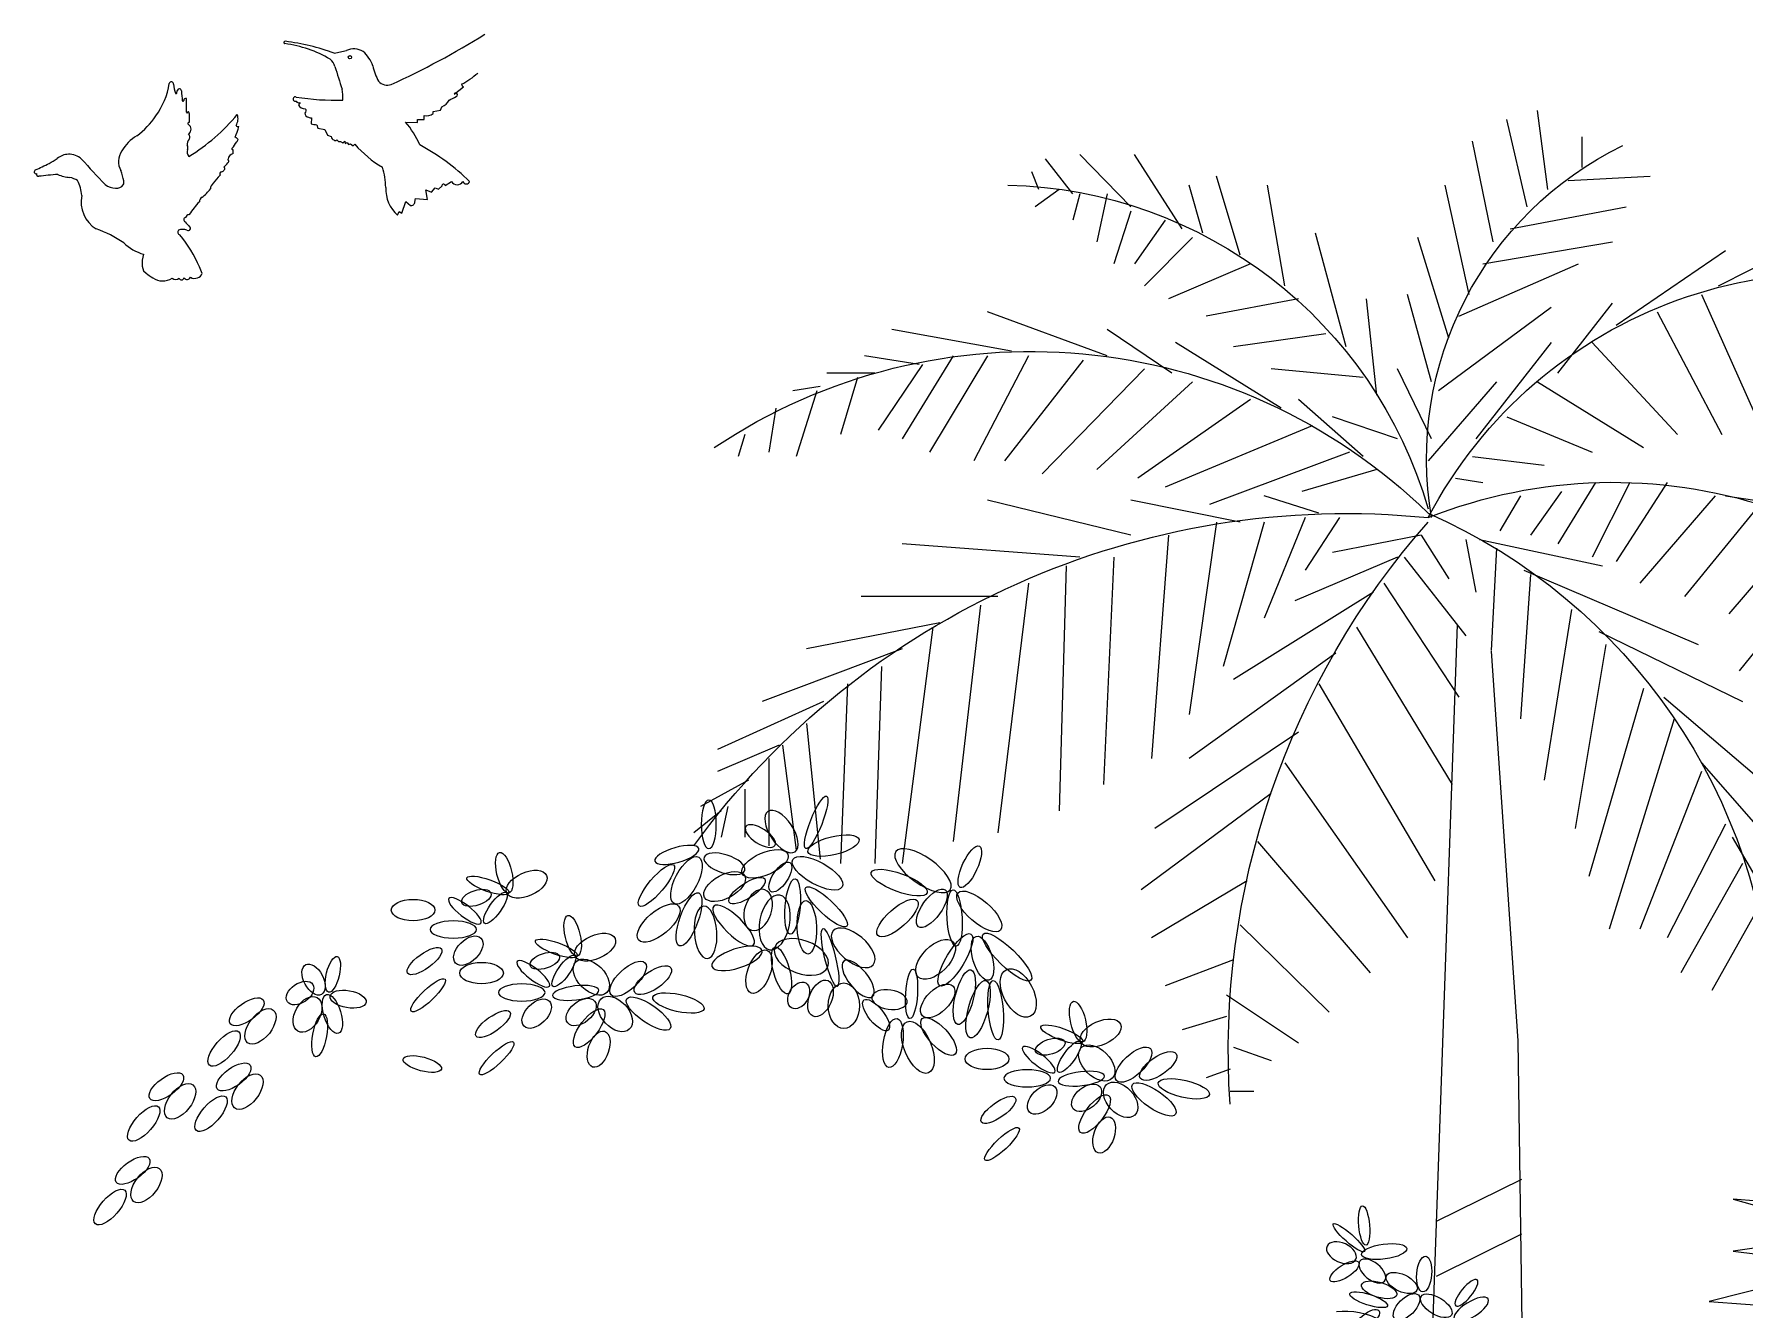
# Model space of a CAD drawing. Header units: millimetres. Extents: x 485872 to 486142, y -52344 to -52207.
# Drawn here: x 485996.364 to 485999.978, y -52334.337 to -52331.64 of the extents above; entities that cross this region are included whole.
import ezdxf

# ---------------------------------------------------------------- set-up
doc = ezdxf.new("R2010")
doc.units = ezdxf.units.MM
doc.header["$LTSCALE"] = 15

# ---------------------------------------------------------------- blocks, each defined once
blk = doc.blocks.new('E39')
at = {"color": 97}
for p, q in [((36.6263705939181, 15.51747333276842), (36.63797059391811, 15.60667333276843)), ((36.6495705939181, 15.49765333276843), (36.67277059391807, 15.59677333276843)), ((36.58771059391808, 15.57693333276842), (36.58771059391808, 15.54225333276843)), ((36.68823059391812, 15.45799333276842), (36.71141059391812, 15.57199333276843)), ((36.6031705939181, 15.52737333276842), (36.5103905939181, 15.53233333276843)), ((36.97429059391811, 15.44313333276843), (37.00135059391812, 15.53233333276843)), ((37.2023905939181, 15.51747333276842), (37.2101105939181, 15.53729333276843)), ((36.7152905939181, 15.39851333276843), (36.7423505939181, 15.52243333276843)), ((36.92405059391811, 15.40843333276843), (36.94337059391811, 15.52243333276843)), ((37.01683059391809, 15.46791333276842), (37.03229059391811, 15.52243333276843)), ((37.12507059391808, 15.51251333276842), (37.1366705939181, 15.45799333276842)), ((36.66889059391809, 15.47287333276842), (36.53745059391809, 15.49765333276843)), ((37.09801059391811, 15.49269333276843), (37.1173305939181, 15.43321333276843)), ((36.8544505939181, 15.33905333276843), (36.88925059391809, 15.46791333276842)), ((37.05935059391811, 15.48277333276842), (37.09415059391813, 15.43321333276843)), ((36.43307059391807, 15.40843333276843), (36.32483059391808, 15.46295333276843)), ((36.54905059391811, 15.36383333276843), (36.4253505939181, 15.44809333276843)), ((36.69983059391808, 15.43321333276843), (36.55291059391811, 15.45799333276842)), ((36.73847059391813, 15.34895333276843), (36.77327059391809, 15.46295333276843)), ((37.0284305939181, 15.46295333276843), (37.08255059391812, 15.40843333276843)), ((36.72689059391809, 15.37373333276843), (36.59157059391808, 15.43321333276843)), ((36.96271059391808, 15.43321333276843), (37.05549059391811, 15.39357333276843)), ((36.4524105939181, 15.39851333276843), (36.37509059391812, 15.22505333276843)), ((36.75781059391809, 15.29939333276842), (36.7848705939181, 15.39851333276843)), ((36.8196705939181, 15.28453333276843), (36.83127059391808, 15.39357333276843)), ((36.90859059391812, 15.39357333276843), (37.01297059391811, 15.37373333276843)), ((36.50265059391808, 15.37869333276842), (36.42921059391807, 15.23993333276843)), ((36.61477059391808, 15.30931333276843), (36.55291059391811, 15.38861333276843)), ((36.6225105939181, 15.38365333276843), (36.75007059391808, 15.28949333276843)), ((37.12507059391808, 15.32913333276843), (37.26037059391811, 15.37869333276842)), ((36.87765059391808, 15.35391333276843), (36.98203059391813, 15.33905333276843)), ((37.0516105939181, 15.30931333276843), (37.12507059391808, 15.35887333276842)), ((36.57611059391812, 15.34401333276843), (36.47947059391811, 15.23993333276843)), ((36.92791059391812, 15.26967333276842), (37.0477505939181, 15.34401333276843)), ((36.83513059391811, 15.30435333276843), (36.9395105939181, 15.31427333276843)), ((37.08255059391812, 15.31427333276843), (37.19853059391812, 15.19531333276842)), ((37.15213059391812, 15.32417333276842), (37.2410505939181, 15.21019333276843)), ((37.21399059391811, 15.32913333276843), (37.27585059391811, 15.21019333276843)), ((37.26037059391811, 15.32913333276843), (37.32609059391808, 15.22009333276843)), ((37.29903059391813, 15.32913333276843), (37.35703059391813, 15.23497333276842)), ((37.3338305939181, 15.31923333276842), (37.38409059391808, 15.24489333276842)), ((37.3376905939181, 15.31923333276842), (37.39955059391809, 15.32913333276843)), ((36.63797059391811, 15.29939333276842), (36.5181305939181, 15.22505333276843)), ((37.0284305939181, 15.29939333276842), (37.1366705939181, 15.20027333276842)), ((37.38795059391811, 15.30931333276843), (37.4420705939181, 15.30931333276843)), ((37.4498105939181, 15.29445333276843), (37.48073059391811, 15.28949333276843)), ((36.96271059391808, 15.27957333276842), (37.09027059391809, 15.19037333276842)), ((37.53485059391812, 15.23993333276843), (37.54259059391808, 15.21515333276843)), ((36.4910705939181, 15.18541333276842), (36.54905059391811, 15.09619333276843)), ((36.53359059391812, 15.18541333276842), (36.57611059391812, 15.10115333276842)), ((36.4253505939181, 15.17053333276843), (36.32483059391808, 15.15567333276843)), ((36.43695059391808, 15.17053333276843), (36.5219905939181, 15.07141333276843)), ((36.97429059391811, 15.14081333276843), (37.09801059391811, 15.16559333276842)), ((37.09801059391811, 15.12593333276843), (37.26037059391811, 15.16559333276842)), ((36.39055059391811, 15.15567333276843), (36.47173059391813, 15.05655333276843)), ((37.00135059391812, 15.14081333276843), (37.03229059391811, 14.92273333276843)), ((36.3364305939181, 15.13585333276843), (36.42147059391812, 15.03673333276842)), ((37.05549059391811, 15.12593333276843), (37.0748105939181, 14.87317333276842)), ((36.29389059391809, 15.11603333276842), (36.40989059391808, 14.97229333276843)), ((37.1173305939181, 15.10115333276842), (37.12893059391812, 14.84343333276843)), ((37.15599059391812, 15.10115333276842), (37.35703059391813, 15.11603333276842)), ((37.17147059391812, 15.09125333276843), (37.17919059391809, 14.81369333276842)), ((37.21399059391811, 15.07141333276843), (37.2487905939181, 14.78891333276843)), ((36.5993105939181, 15.04167333276843), (36.6302305939181, 14.84839333276842)), ((37.2487905939181, 15.05655333276843), (37.40341059391813, 15.05655333276843)), ((37.2681105939181, 15.04663333276843), (37.29903059391813, 14.77901333276843)), ((36.84285059391811, 15.02185333276843), (36.73461059391809, 14.84343333276843)), ((37.3144905939181, 15.02681333276843), (37.46527059391809, 14.99707333276842)), ((37.32223059391811, 15.02185333276843), (37.35703059391813, 14.75423333276842)), ((36.56839059391808, 15.01689333276842), (36.4060105939181, 14.93759333276843)), ((36.56065059391813, 15.00203333276843), (36.59545059391809, 14.79387333276842)), ((36.8660505939181, 14.99211333276843), (37.03229059391811, 14.87317333276842)), ((37.35703059391813, 14.99707333276842), (37.51553059391814, 14.93759333276843)), ((37.3802305939181, 14.97725333276843), (37.38795059391811, 14.75423333276842)), ((36.5181305939181, 14.95247333276842), (36.57997059391812, 14.73935333276843)), ((36.8853905939181, 14.95743333276843), (36.75395059391809, 14.73439333276842)), ((37.41887059391812, 14.95743333276843), (37.4266105939181, 14.75423333276842)), ((37.4459505939181, 14.93759333276843), (37.56579059391811, 14.88309333276842)), ((36.48333059391808, 14.91777333276842), (36.5567905939181, 14.67989333276842)), ((37.46527059391809, 14.91281333276842), (37.4498105939181, 14.75917333276842)), ((36.90859059391812, 14.90291333276842), (37.0709505939181, 14.79387333276842)), ((37.4923305939181, 14.88803333276843), (37.47687059391811, 14.76909333276842)), ((37.4961905939181, 14.88803333276843), (37.56579059391811, 14.85831333276842)), ((36.92405059391811, 14.86821333276843), (36.7848705939181, 14.66997333276842)), ((37.50779059391812, 14.87317333276842), (37.50779059391812, 14.77405333276843)), ((36.4524105939181, 14.85831333276842), (36.5219905939181, 14.67989333276842)), ((37.53099059391812, 14.84839333276842), (37.5851105939181, 14.81865333276842)), ((36.9395105939181, 14.83353333276842), (37.08641059391812, 14.72449333276842)), ((37.53485059391812, 14.83847333276842), (37.53485059391812, 14.78395333276843)), ((37.55419059391809, 14.81865333276842), (37.56191059391814, 14.78395333276843)), ((37.56191059391814, 14.81369333276842), (37.59285059391812, 14.78891333276843)), ((36.95497059391812, 14.77901333276843), (36.8273905939181, 14.63033333276842)), ((36.96657059391808, 14.73439333276842), (37.0748105939181, 14.66997333276842)), ((36.97429059391811, 14.68483333276842), (36.8737905939181, 14.58571333276842)), ((36.9858905939181, 14.52129333276842), (37.01297059391811, 14.51137333276842))]:
    blk.add_line(p, q, dxfattribs=at)
at = {"color": 84}
for p, q in [((37.04003059391812, 15.47287333276842), (37.09415059391813, 15.55711333276843)), ((37.09801059391811, 15.49765333276843), (37.15599059391812, 15.55711333276843)), ((37.1637305939181, 15.51251333276842), (37.19465059391808, 15.55215333276843)), ((37.15599059391812, 15.51251333276842), (37.1637305939181, 15.48277333276842)), ((37.17919059391809, 15.51747333276842), (37.2062505939181, 15.49765333276843)), ((37.2333105939181, 15.33409333276842), (37.36863059391811, 15.35887333276842)), ((37.4072905939181, 15.30435333276843), (37.4266105939181, 15.23993333276843)), ((37.4536705939181, 15.28949333276843), (37.47687059391811, 15.21515333276843)), ((37.50007059391808, 15.26967333276842), (37.50779059391812, 15.22009333276843)), ((36.4949305939181, 14.94255333276843), (36.3557505939181, 14.82361333276843)), ((36.4524105939181, 14.86821333276843), (36.34415059391813, 14.74431333276842)), ((36.4253505939181, 14.79883333276842), (36.4910705939181, 14.66997333276842)), ((36.41761059391811, 14.78395333276843), (36.34803059391811, 14.66501333276842)), ((36.4060105939181, 14.75423333276842), (36.47559059391813, 14.63033333276842)), ((36.39055059391811, 14.69971333276842), (36.44081059391809, 14.61049333276842)), ((36.98203059391813, 14.64519333276842), (37.05935059391811, 14.61545333276843)), ((36.98977059391808, 14.60555333276843), (36.90859059391812, 14.55103333276842)), ((36.98977059391808, 14.58077333276842), (37.04003059391812, 14.56589333276842)), ((36.98203059391813, 14.54607333276842), (36.9395105939181, 14.53119333276842)), ((36.9858905939181, 14.49651333276842), (36.95883059391809, 14.49651333276842))]:
    blk.add_line(p, q, dxfattribs=at)
at = {"color": 99}
for p, q in [((36.6225105939181, 15.34401333276843), (36.70755059391812, 15.23497333276842)), ((36.75781059391809, 15.23497333276842), (36.79647059391812, 15.31427333276843)), ((36.68435059391811, 15.29939333276842), (36.7616705939181, 15.21019333276843)), ((36.83513059391811, 15.21515333276843), (36.90859059391812, 15.27957333276842)), ((36.67277059391807, 15.25975333276843), (36.57611059391812, 15.22009333276843)), ((36.79647059391812, 15.23497333276842), (36.86991059391812, 15.25975333276843)), ((36.8931105939181, 15.24983333276843), (37.05935059391811, 15.18045333276843)), ((36.85059059391813, 15.22009333276843), (37.00909059391808, 15.16063333276843)), ((36.71141059391812, 15.21515333276843), (36.6302305939181, 15.20523333276843)), ((36.8196705939181, 15.20027333276842), (36.90471059391808, 15.17549333276843)), ((36.57225059391809, 15.18541333276842), (36.61477059391808, 15.11603333276842)), ((36.7307505939181, 15.19037333276842), (36.69983059391808, 15.18541333276842)), ((36.61091059391811, 15.17549333276843), (36.64571059391813, 15.12593333276843)), ((36.65729059391811, 15.17053333276843), (36.68049059391811, 15.13089333276842)), ((36.8853905939181, 15.15071333276843), (36.94723059391811, 15.17053333276843)), ((36.86219059391809, 15.14575333276843), (36.90085059391811, 15.08629333276842)), ((36.90085059391811, 15.14575333276843), (36.94723059391811, 15.03177333276842)), ((36.94723059391811, 15.14081333276843), (36.99363059391811, 14.97725333276843)), ((36.70369059391808, 15.12097333276842), (36.5645105939181, 15.09125333276843)), ((36.71915059391813, 15.12097333276842), (36.70755059391812, 15.06151333276843)), ((36.76941059391811, 15.12593333276843), (36.73847059391813, 15.07637333276842)), ((36.76941059391811, 15.12593333276843), (36.86991059391812, 15.10611333276843)), ((36.68435059391811, 15.11107333276842), (36.6901905939181, 14.99521333276843)), ((36.7887305939181, 15.10115333276842), (36.71915059391813, 15.01195333276843)), ((36.79647059391812, 15.10115333276842), (36.9124505939181, 15.05159333276842)), ((36.65343059391811, 15.08629333276842), (36.45627059391808, 15.00203333276843)), ((36.64571059391813, 15.08133333276843), (36.65729059391811, 14.91777333276842)), ((36.81193059391811, 15.07141333276843), (36.72689059391809, 14.94255333276843)), ((36.82353059391812, 15.06151333276843), (36.98203059391813, 14.96239333276842))]:
    blk.add_line(p, q, dxfattribs=at)
at = {"color": 47}
for p, q in [((36.72899844416843, 15.0245780559982), (36.7487905939181, 14.45397333276842)), ((36.69045059391809, 14.99439333276842), (36.66011059391809, 14.55343333276842)), ((36.66011059391809, 14.55343333276842), (36.63795059391811, 12.97601333276842))]:
    blk.add_line(p, q, dxfattribs=at)
at = {"color": 45}
for p, q in [((36.7487905939181, 14.45397333276842), (36.78205059391809, 13.51603333276843)), ((36.6560905939181, 14.39623333276843), (36.75277059391809, 14.34855333276843))]:
    blk.add_line(p, q, dxfattribs=at)
at = {"color": 49}
blk.add_line((36.6560905939181, 14.33427333276842), (36.75277059391809, 14.28659333276842), dxfattribs=at)
at = {"color": 97}
for centre, radius, start, end in [((36.36917059391809, 15.21229333276842), 0.3943004000000001, 350.2849999999996, 64.11228999999807), ((37.24961059391811, 15.01467333276842), 0.5079084000000001, 91.40319000000014, 163.8820000000003), ((36.30295059391813, 14.90521333276842), 0.5179712000000002, 27.6711500000006, 112.5304999999995), ((37.21145059391807, 14.69015333276843), 0.6437612000000003, 56.19271999999818, 134.3212999999985), ((36.55253059391811, 14.61797333276843), 0.5677216000000002, 68.38310999999959, 147.5322000000012), ((37.02559059391811, 14.55119333276842), 0.6550316000000002, 113.7592000000021, 177.4132999999999), ((36.8542705939181, 14.23769333276843), 0.9127774000000004, 35.98776999999902, 95.82272999999924), ((36.08171059391811, 14.54179333276842), 0.9061860000000002, 356.1942999999998, 41.3784800000001)]:
    blk.add_arc(centre, radius, start, end, dxfattribs=at)
blk = doc.blocks.new('e48')
at = {"color": 100}
for p, q in [((26.61563483316081, 10.47490269860697), (26.43069709172468, 10.42339495560935)), ((26.43357190437013, 10.45933011367726), (26.61563483316081, 10.47490269860697)), ((26.43069709172468, 10.42339495560935), (26.61539498081524, 10.39656407678893)), ((26.61539498081524, 10.39656407678893), (26.37187338654576, 10.3661628483587)), ((26.43884182496984, 10.37452318617701), (26.65156771422781, 10.32133997195682))]:
    blk.add_line(p, q, dxfattribs=at)
at = {"color": 97}
blk.add_line((26.65156771422781, 10.32133997195682), (26.36653333075157, 10.29941215093128), dxfattribs=at)
at = {"color": 100}
blk.add_arc((27.19937194112134, 10.19381362401968), 0.1130167224080268, 83.87784750015719, 119.1174030184904, dxfattribs=at)
blk = doc.blocks.new('m4')
at = {"color": 60, "extrusion": (0, 0, -1)}
for centre, major_axis, ratio in [((1153027.698399512, 194071.5392358286), (-1.833261797981587, 4.625754224863244), 0.2086887620753954), ((1153024.653675556, 194067.4474157553), (-4.498540753396348, 1.081036651755735), 0.3468599752730703), ((1153000.652853337, 194063.719497373), (-1.685242972555002, 3.644800769403579), 0.3291179381132392), ((1153082.626627798, 194062.661019213), (0.8258263772220409, 3.572152562126898), 0.3604624704581727), ((1153013.072830003, 194060.9229457067), (4.916574942981311, 1.805679103068358), 0.3063930038662146), ((1153078.669294709, 194060.6464866174), (-3.510951712123262, 1.55761996651649), 0.5406935426289047), ((1153085.496299947, 194060.4209550765), (3.695498525944353, 1.332088425575003), 0.2643390864023805), ((1153084.182645597, 194056.4607166485), (-1.918533323949386, 2.706101247760842), 0.3130331702500129), ((1153070.579885324, 194051.5628627507), (0.8258263772220409, 3.572152562126898), 0.3604624704581727), ((1153066.622552234, 194049.5483301551), (-3.510951712123262, 1.55761996651649), 0.5406935426289047), ((1153073.449557472, 194049.3227986142), (3.695498525944353, 1.332088425575003), 0.2643390864023805), ((1153072.135903122, 194045.3625601864), (-1.918533323949386, 2.706101247760842), 0.3130331702500129), ((1153010.904139991, 194041.3148376997), (-0.2876750690990649, 4.355234846174683), 0.2379051673174602), ((1153056.466540067, 194043.732622025), (-3.168983879425181, 2.17036933648349), 0.4178085853283161), ((1153060.829232563, 194043.9718189592), (-2.980186383043297, 2.819893770629466), 0.4371566234358319), ((1153067.296155369, 194044.2662896298), (2.727846422498707, 2.704036941274842), 0.6144245619395416), ((1153112.80011308, 194044.7630578641), (-0.7574394800615208, 3.139827510458362), 0.3507202997624623), ((1153116.202865549, 194043.8403217709), (1.38049673867522, 2.627418917192394), 0.5724991584776716), ((1152981.577600187, 194036.4417379157), (0.8258263772220409, 3.572152562126898), 0.3604624704581727), ((1152977.620268348, 194034.4272053201), (-3.510951712123262, 1.55761996651649), 0.5406935426289047), ((1152984.447272336, 194034.2016737792), (3.695498525944353, 1.332088425575003), 0.2643390864023805), ((1152983.133619236, 194030.2414353513), (-1.918533323949386, 2.706101247760842), 0.3130331702500129), ((1152967.464254931, 194028.6114971902), (-3.168983879425181, 2.17036933648349), 0.4178085853283161), ((1152971.826948677, 194028.8506941241), (-2.980186383043297, 2.819893770629466), 0.4371566234358319), ((1152978.293871482, 194029.145164795), (2.727846422498707, 2.704036941274842), 0.6144245619395416)]:
    blk.add_ellipse(centre, major_axis=major_axis, ratio=ratio, dxfattribs=at)
at = {"color": 60}
for centre, major_axis, ratio in [((1153046.60668881, 194071.1909119091), (1.3286e-12, 4.27743030541751), 0.308967862980297), ((1153033.808883671, 194069.9205347813), (2.379997360646619, 3.554155677695757), 0.4855208122788578), ((1153037.533443276, 194069.1235865782), (2.563069465833216, 1.663002474642857), 0.4325550256165393), ((1153008.89377583, 194063.0277088644), (4.78493576960547, 3.363339760966861), 0.4035027190358137), ((1153043.855063173, 194064.2359473303), (3.572458113119127, 1.152185726634994), 0.4275251265789427), ((1153089.560651543, 194055.9494930197), (2.827063872363604, 2.194877618950402), 0.2901282360395308), ((1153091.595319583, 194052.6604091509), (4.102841912001166, 1.0397e-12), 0.3681318380946906), ((1153077.513909069, 194044.8513365576), (2.827063872363604, 2.194877618950402), 0.2901282360395308), ((1153079.548577108, 194041.5622526885), (4.102841912001166, 1.0397e-12), 0.3681318380946906), ((1152988.511623932, 194029.7302117225), (2.827063872363604, 2.194877618950402), 0.2901282360395308), ((1152990.546291972, 194026.4411278537), (4.102841912001166, 1.0397e-12), 0.3681318380946906)]:
    blk.add_ellipse(centre, major_axis=major_axis, ratio=ratio, dxfattribs=at)
at = {"color": 60, "extrusion": (0, 0, -1)}
for centre, major_axis, ratio, start_param, end_param in [((1153036.705659377, 194064.2370315323), (-4.011956817456352, 1.719020071249306), 0.4541826999647192, 3.14159265359032, 9.424777960769905), ((1153027.459794517, 194062.5802174341), (4.348536793187642, 2.418404169534526), 0.3984059130764907, 3.141592653588308, 9.424777960767894), ((1153034.004184113, 194061.9061211852), (-1.689926553038478, 2.545397918392922), 0.4325550256097502, 3.141592653587498, 9.424777960767084), ((1153050.53900216, 194061.3183347221), (-2.161569599618918, 4.09061438155544), 0.4284742516376836, 3.141592653589852, 9.424777960769438), ((1153055.833517661, 194060.4294500685), (-3.029225101077829, 3.611741535065153), 0.2803597139101402, 3.141592653587998, 9.424777960767583), ((1153007.343293769, 194056.407617041), (-2.349081209352649, 3.256752062486189), 0.4231515733159076, 3.141592653590678, 9.424777960770264), ((1153025.917393105, 194056.6548258009), (3.614268205432071, 3.419870802752706), 0.2656039420490611, 3.141592653588126, 9.424777960767713), ((1153031.851106506, 194056.7090045926), (-0.4222201958375634, 4.870224510868135), 0.2703468528432457, 3.141592653596188, 9.424777960775774), ((1153039.876501047, 194059.5154075737), (-3.135383487039531, 2.063821529777364), 0.3520796512153383, 3.141592653595837, 9.424777960775423), ((1153043.814881518, 194060.2164521446), (-3.532276458132996, 1.909879458978675), 0.5171852085550834, 3.141592653583028, 9.424777960762613), ((1152998.97364019, 194055.8398215602), (3.743902370056518, 3.277445043369343), 0.3984059130779245, 3.14159265359309, 9.424777960772674), ((1153003.327259845, 194054.6962239909), (0.2756539648302371, 4.968145112593883), 0.2656039420499694, 3.141592653583312, 9.4247779607629), ((1153013.387711828, 194054.6788455665), (-3.460713018083603, 3.070663537195724), 0.3672635909591111, 3.14159265358229, 9.424777960761876), ((1153029.336643694, 194053.0396418275), (0.195017616411949, 4.709867276207582), 0.3604624369934455, 3.141592653588668, 9.424777960768253), ((1153050.089295138, 194054.4452244932), (-1.71186257845095, 4.67204211033775), 0.3225189486441566, 3.141592653590651, 9.424777960770237), ((1153055.450549819, 194053.8032498347), (-3.531629758759821, 2.988829268938451), 0.4488776808696964, 3.141592653592621, 9.424777960772207), ((1153087.532337773, 194058.2398444551), (-2.569493852622421, 0.8490221957946756), 0.4883685194982682, 3.14159265358388, 9.424777960763466), ((1153098.66937363, 194056.0798016508), (-3.840958459146349, 3.844100000000001e-12), 0.4915396046076185, 3.141592653587756, 9.424777960767342), ((1152994.093509627, 194047.7948993802), (4.197172932656033, 4.073254723358386), 0.2743817722446911, 3.141592653591417, 9.424777960771001), ((1152998.413605395, 194047.6080625235), (1.141894665446946, 3.849765330188238), 0.4231515733180859, 3.141592653595208, 9.424777960774792), ((1153003.193638687, 194047.3099171857), (-2.752767377558145, 4.558236917879764), 0.3013701360007166, 3.141592653586901, 9.424777960766487), ((1153006.672524551, 194047.3974448396), (-3.069610741297207, 3.102953014045604), 0.5406936339386363, 3.141592653595422, 9.424777960775009), ((1153025.253234625, 194047.7375125923), (1.242865434850456, 5.088071511328267), 0.1802312950144978, 3.141592653594798, 9.424777960774382), ((1153088.957739811, 194048.9357197973), (-2.224152140597521, 2.220156853500292), 0.600770642845537, 3.141592653588331, 9.424777960767916), ((1153033.811545797, 194045.4255016845), (1.158828013208825, 4.117466169151242), 0.3310368807777447, 3.141592653590017, 9.424777960769603), ((1153037.754755878, 194045.2297087725), (-1.3930833183181, 3.766156581104638), 0.4936769071794429, 3.141592653587602, 9.424777960767187), ((1153075.485595299, 194047.1416879928), (-2.569493852622421, 0.8490221957946756), 0.4883685194982682, 3.14159265358388, 9.424777960763466), ((1153096.664159803, 194047.0969286224), (-2.974079632076657, 2.144088028506647), 0.3604624704655672, 3.141592653594562, 9.424777960774147), ((1152992.108236569, 194041.4719452945), (2.135032240543247, 4.104527559166988), 0.5712990021777543, 3.14159265359214, 9.424777960771726), ((1153001.612111892, 194040.7404986531), (-1.171240581782397, 4.835974200560267), 0.3225189486402167, 3.141592653587969, 9.424777960767555), ((1153086.622631155, 194044.9816451886), (-3.840958459146349, 3.844100000000001e-12), 0.4915396046076185, 3.141592653587756, 9.424777960767342), ((1152996.100122416, 194038.4407948729), (0.4198163940170688, 5.220817980738153), 0.2523237471342053, 3.141592653586505, 9.424777960766091), ((1152999.184916724, 194038.6145605446), (-1.400160413566025, 5.047052309020657), 0.3244161992313555, 3.141592653593956, 9.424777960773543), ((1153006.296621562, 194040.0900046912), (-2.693707752023323, 2.614178162446486), 0.5281194768188693, 3.141592653589789, 9.424777960769376), ((1153022.82813131, 194039.2357385012), (1.472690000000008e-11, 4.015546852486295), 0.6817441776053503, 3.141592653584413, 9.424777960763999), ((1153026.934820988, 194040.5251653204), (-1.324092177519397, 3.136447533196797), 0.5822855186618968, 3.141592653590699, 9.424777960770284), ((1153030.777157584, 194041.0473263056), (-1.245496273527724, 2.203959048030166), 0.6712059637579725, 3.141592653599267, 9.424777960778853), ((1153096.029824134, 194041.0784028878), (-2.972151463277386, 2.828361262999361), 0.2530905992725304, 3.141592653590985, 9.424777960770571), ((1153110.121979284, 194040.3886902112), (3.182609525607991, 0.5506613923210004), 0.4676269773085199, 3.141592653587509, 9.424777960767093), ((1153118.573607503, 194041.4629827438), (-2.233458692819998, 1.528005109833044), 0.6279022910654822, 3.141592653590716, 9.424777960770303), ((1153017.145151868, 194037.5956120554), (2.141491942315996, 2.646608298127058), 0.3881903457715246, 3.141592653588864, 9.424777960768449), ((1153051.962301514, 194039.7145815251), (4.511179932571007, 1.027017413600216), 0.3264565460350841, 3.141592653590948, 9.424777960770532), ((1153057.215469897, 194037.845244037), (3.8113527988165, 2.622803651624754), 0.3468599752758614, 3.141592653594448, 9.424777960774033), ((1153063.090924113, 194037.7762166376), (2.489238583507299, 2.691831050994535), 0.6436829157097865, 3.14159265359035, 9.424777960769935), ((1153069.083809597, 194038.1237600205), (-2.365311900248132, 1.93396016811217), 0.6179356298344917, 3.141592653580485, 9.424777960760071), ((1153076.910997337, 194037.8375633351), (-2.224152140597521, 2.220156853500292), 0.600770642845537, 3.141592653588331, 9.424777960767916), ((1153112.88271233, 194037.7926308536), (1.054285230035678, 3.42027200004032), 0.4220047726941706, 3.141592653591857, 9.424777960771443), ((1153117.269762073, 194037.7095392095), (-1.688503263407556, 2.956261144121357), 0.6377412461477756, 3.141592653596705, 9.424777960776291), ((1153125.55317468, 194035.5876960533), (-2.256532119856192, 2.889693050247222), 0.5406937056956937, 3.141592653585083, 9.424777960764668), ((1153127.970654772, 194038.1624356099), (-2.903268462237616, 2.093038493760305), 0.4483799354101061, 3.141592653595227, 9.424777960774813), ((1153006.137514922, 194033.8191336107), (2.904111387897303, 3.140469242788051), 0.3972443376071048, 3.141592653588493, 9.424777960768079), ((1153009.796482032, 194031.9088834645), (1.901260528121696, 4.503616889123856), 0.4827621867883578, 3.141592653585885, 9.424777960765471), ((1153014.186417156, 194032.6543266938), (-0.7179308457927683, 4.305276159721536), 0.3892994006066383, 3.141592653587734, 9.42477796076732), ((1153067.676229473, 194035.2813146473), (-2.475511776743267, 3.271873041243254), 0.3911399597008357, 3.141592653588118, 9.424777960767704), ((1153084.617417328, 194035.99877216), (-2.974079632076657, 2.144088028506647), 0.3604624704655672, 3.141592653594562, 9.424777960774147), ((1153115.126754589, 194034.0139154876), (-0.683830779293733, 3.779594865842133), 0.3195007093073612, 3.141592653590231, 9.424777960769818), ((1152986.483310163, 194032.0205631578), (-2.569493852622421, 0.8490221957946756), 0.4883685194982682, 3.14159265358388, 9.424777960763466), ((1153066.005044864, 194031.5792837506), (-1.057289667847782, 3.144183938108336), 0.5406938231796657, 3.141592653588756, 9.42477796076834), ((1153083.983081659, 194029.9802464256), (-2.972151463277386, 2.828361262999361), 0.2530905992725304, 3.141592653590985, 9.424777960770571), ((1153131.954121305, 194031.6909958979), (-2.586357494750069, 2.956674455800665), 0.4085239827239736, 3.141592653592281, 9.424777960771866), ((1152997.620347269, 194029.8605203536), (-3.840958459146349, 3.844100000000001e-12), 0.4915396046076185, 3.141592653587756, 9.424777960767342), ((1153097.060205716, 194028.9598369972), (3.378578685745611, 0.8818918649428727), 0.3514508275976067, 3.14159265359726, 9.424777960776845), ((1153127.847792294, 194024.1068445406), (-2.256532119856192, 2.889693050247222), 0.5406937056956937, 3.141592653585083, 9.424777960764668), ((1153130.265272386, 194026.6815840972), (-2.903268462237616, 2.093038493760305), 0.4483799354101061, 3.141592653595227, 9.424777960774813), ((1153142.120796726, 194024.9594563702), (-2.903268462237616, 2.093038493760305), 0.4483799354101061, 3.141592653595227, 9.424777960774813), ((1152962.960016377, 194024.59345669), (4.511179932571007, 1.027017413600216), 0.3264565460350841, 3.141592653590948, 9.424777960770532), ((1152968.213184761, 194022.724119202), (3.8113527988165, 2.622803651624754), 0.3468599752758614, 3.141592653594448, 9.424777960774033), ((1152974.088640227, 194022.6550918026), (2.489238583507299, 2.691831050994535), 0.6436829157097865, 3.14159265359035, 9.424777960769935), ((1152980.08152571, 194023.0026351855), (-2.365311900248132, 1.93396016811217), 0.6179356298344917, 3.141592653580485, 9.424777960760071), ((1152987.908712201, 194022.7164385001), (-2.224152140597521, 2.220156853500292), 0.600770642845537, 3.141592653588331, 9.424777960767916), ((1153139.703316634, 194022.3847168137), (-2.256532119856192, 2.889693050247222), 0.5406937056956937, 3.141592653585083, 9.424777960764668), ((1152978.673945587, 194020.1601898123), (-2.475511776743267, 3.271873041243254), 0.3911399597008357, 3.141592653588118, 9.424777960767704), ((1152995.615133442, 194020.8776473251), (-2.974079632076657, 2.144088028506647), 0.3604624704655672, 3.141592653594562, 9.424777960774147), ((1153134.248738919, 194020.2101443851), (-2.586357494750069, 2.956674455800665), 0.4085239827239736, 3.141592653592281, 9.424777960771866), ((1153146.104263259, 194018.4880166581), (-2.586357494750069, 2.956674455800665), 0.4085239827239736, 3.141592653592281, 9.424777960771866), ((1152977.002759728, 194016.4581589155), (-1.057289667847782, 3.144183938108336), 0.5406938231796657, 3.141592653588756, 9.42477796076834), ((1152994.980796523, 194014.8591215906), (-2.972151463277386, 2.828361262999361), 0.2530905992725304, 3.141592653590985, 9.424777960770571), ((1153148.048558896, 194010.225696929), (-2.903268462237616, 2.093038493760305), 0.4483799354101061, 3.141592653595227, 9.424777960774813), ((1153145.631078803, 194007.6509573724), (-2.256532119856192, 2.889693050247222), 0.5406937056956937, 3.141592653585083, 9.424777960764668), ((1153152.032025428, 194003.754257217), (-2.586357494750069, 2.956674455800665), 0.4085239827239736, 3.141592653592281, 9.424777960771866)]:
    blk.add_ellipse(centre, major_axis=major_axis, ratio=ratio, start_param=start_param, end_param=end_param, dxfattribs=at)
at = {"color": 60}
for centre, major_axis, ratio, start_param, end_param in [((1153052.238543111, 194065.8105573813), (-3.861110550661309, 1.102924222355373), 0.3291179381186456, 3.14159265359805, 9.424777960777636), ((1153035.012443536, 194053.9072299878), (-0.9274422258773051, 4.799709115889284), 0.5406937056920328, 3.141592653587496, 9.424777960767083), ((1153037.923717156, 194056.1018633682), (-1.18259959583364, 3.562505735293518), 0.6287135971921738, 3.14159265358724, 9.424777960766825), ((1153042.231277664, 194053.3690719165), (3.49003989621673, 3.42300718704023), 0.3282781952560343, 3.141592653590149, 9.424777960769735), ((1153047.16994662, 194052.176697074), (0.3221146899957009, 4.615382029590783), 0.4284742516372817, 3.141592653593349, 9.424777960772936), ((1153021.184621715, 194049.4372202976), (3.540734594510405, 2.978037555912027), 0.510088341500251, 3.14159265359035, 9.424777960769935), ((1153030.299627574, 194047.8275726908), (4.670746236321727, 1.71539516285189), 0.5881228906865485, 3.141592653585038, 9.424777960764622), ((1153041.647861041, 194047.5681690091), (-4.400817230914194, 1.427696344466921), 0.3672635909622417, 3.141592653591294, 9.42477796077088), ((1153020.302269297, 194043.9593651407), (2.525862012584404, 3.121640212836565), 0.4231515733108078, 3.141592653594091, 9.424777960773678), ((1153014.789584169, 194040.3095328065), (3.105760890613789, 0.4797900470532077), 0.5406936060049828, 3.141592653582103, 9.424777960761688), ((1153070.034194945, 194041.4919030551), (-4.074587248834165, 0.4806771335457969), 0.2991070527261339, 3.141592653583556, 9.424777960763143), ((1152981.031911059, 194026.3707782201), (-4.074587248834165, 0.4806771335457969), 0.2991070527261339, 3.141592653583556, 9.424777960763143)]:
    blk.add_ellipse(centre, major_axis=major_axis, ratio=ratio, start_param=start_param, end_param=end_param, dxfattribs=at)
at = {"color": 116, "extrusion": (0, 0, -1)}
for centre, major_axis, ratio in [((1152931.203215285, 194000.5001666736), (0.3063363417764407, 3.478316437995285), 0.2703469425221157), ((1152933.899253769, 193998.3531325953), (2.749412325848435, 2.425488609619957), 0.2059784200762149), ((1152927.67641263, 193995.9184446925), (-3.979356312909344, 0.5379032069454726), 0.3291179381132687), ((1152920.641564359, 193991.9468637277), (-0.2632608341796026, 3.131555992076872), 0.4205395323788733), ((1152924.591767339, 193990.3745508176), (2.67508839570597, 1.285691831967609), 0.5088881732001505), ((1152928.558366459, 193989.1742908963), (3.100200015656264, 0.9060856607074078), 0.409173638533688), ((1152918.518932503, 193986.3640111986), (2.673374810298922, 1.65197346286497), 0.4806165692118639), ((1152930.42379891, 193987.4308518203), (3.321371216448596, 1.077506584641565), 0.2703469425186978)]:
    blk.add_ellipse(centre, major_axis=major_axis, ratio=ratio, dxfattribs=at)
at = {"color": 116}
for centre, major_axis, ratio in [((1152935.209918802, 193995.7174485057), (2.542296109003995, 1.157560769949608), 0.6082804111403238), ((1152929.777919381, 193992.4897721453), (2.16956418746947, 1.759604409620451), 0.5406937331361633), ((1152913.196976265, 193988.6420506433), (-1.889690177984519, 2.288705407656319), 0.3180552172552551), ((1152912.369214064, 193985.7269086039), (-2.970416129722542, 1.835525868265088), 0.3784856207012742)]:
    blk.add_ellipse(centre, major_axis=major_axis, ratio=ratio, dxfattribs=at)
at = {"color": 116, "extrusion": (0, 0, -1)}
for centre, major_axis, ratio, start_param, end_param in [((1152934.665980941, 193992.41978357), (-2.504285747523021, 1.593001665616091), 0.3816662025658617, 3.141592653582723, 9.424777960762306), ((1152923.743847374, 193986.1510959989), (-2.080132181394509, 2.117109236668976), 0.5088881731874775, 3.14159265358162, 9.424777960761206), ((1152930.770684141, 193983.7498096921), (-2.150476447751944, 1.782881793444889), 0.405520377071003, 3.141592653586888, 9.424777960766475)]:
    blk.add_ellipse(centre, major_axis=major_axis, ratio=ratio, start_param=start_param, end_param=end_param, dxfattribs=at)

msp = doc.modelspace()

# ---------------------------------------------------------------- linework, layer by layer
for p, q in [((485997.250956926, -52331.76686410129), (485997.2709724705, -52331.75115039221)), ((485996.6853052498, -52331.80482702215), (485996.685305426, -52331.77602416404)), ((485996.9257039321, -52331.7840064308), (485996.9221296795, -52331.78900619127)), ((485997.206636687, -52331.80329145608), (485997.2223631988, -52331.80043439138)), ((485997.2223631988, -52331.80043439138), (485997.2252226126, -52331.79329175897)), ((485996.9500085092, -52331.81686241068), (485996.9492936704, -52331.82900480355)), ((485996.9607310908, -52331.83114761676), (485996.9628756659, -52331.83829024916)), ((485996.9628756659, -52331.83829024916), (485996.9778873389, -52331.84114725515)), ((485997.1480196137, -52331.82543348734), (485997.1737539858, -52331.82614779757)), ((485997.1737539858, -52331.82614779757), (485997.1737539858, -52331.82043366815)), ((485997.1737539858, -52331.82043366815), (485997.1880508201, -52331.82043366815)), ((485997.1880508201, -52331.82043366815), (485997.1880508201, -52331.81186259148)), ((485997.206636687, -52331.80757702378), (485997.206636687, -52331.80329145608)), ((485996.9778873389, -52331.84114725515), (485996.9836060492, -52331.85328970675)), ((485996.9836060492, -52331.85328970675), (485996.9914693344, -52331.85614677145)), ((485997.0029067548, -52331.86328934514), (485997.0064810662, -52331.86686066134)), ((485997.0064810662, -52331.86686066134), (485997.0107700401, -52331.86686066134)), ((485997.0107700401, -52331.86686066134), (485997.0157739115, -52331.86971772605)), ((485997.0157739115, -52331.86971772605), (485997.0200630616, -52331.86614640984)), ((485997.0200630616, -52331.86614640984), (485997.0207778417, -52331.87114622904)), ((485997.0207778417, -52331.87114622904), (485997.0250668743, -52331.86900341582)), ((485997.0250668743, -52331.86900341582), (485997.0279262295, -52331.87328898352)), ((485997.0279262295, -52331.87328898352), (485997.0322153209, -52331.87186048053)), ((485997.0322153209, -52331.87186048053), (485997.037934031, -52331.87543179674)), ((485997.037934031, -52331.87543179674), (485997.0415082249, -52331.87257473203)), ((485996.7738181117, -52331.90599121484), (485996.7734545259, -52331.90417434274)), ((485997.1944843691, -52331.98899931138), (485997.1916250139, -52331.96899997588)), ((485997.1916250139, -52331.96899997588), (485997.2030624931, -52331.97399979507)), ((485997.2030624931, -52331.97399979507), (485997.2109257784, -52331.96471440818)), ((485997.2109257784, -52331.96471440818), (485997.2180741662, -52331.96757147289)), ((485997.2180741662, -52331.96757147289), (485997.2252226126, -52331.96114309198)), ((485997.2323710591, -52331.95971458899), (485997.2452381571, -52331.95114345359)), ((485997.1315783219, -52332.02256954274), (485997.1351525157, -52332.01471271757)), ((485997.1351525157, -52332.01471271757), (485997.1408712846, -52332.01828397505)), ((485997.1408712846, -52332.01828397505), (485997.1487345112, -52331.99328487908)), ((485997.1487345112, -52331.99328487908), (485997.1587423128, -52332.00185601447)), ((485997.1680352756, -52331.99471338207), (485997.1694649532, -52331.98685649817)), ((485997.1694649532, -52331.98685649817), (485997.1944843691, -52331.98899931138)), ((485996.6901948364, -52332.02129596625), (485996.6909221842, -52332.02093308515)), ((485996.6909221842, -52332.02093308515), (485996.6916494733, -52332.02057026277)), ((485996.5917344279, -52332.13020716253), (485996.5949704065, -52332.13980985749)), ((485996.5949704065, -52332.13980985749), (485996.600281015, -52332.14473914421)), ((485996.7183343015, -52332.14546531751), (485996.7130998047, -52332.13191579869))]:
    msp.add_line(p, q)
msp.add_circle((485997.0308591709, -52331.68843867636), 0.003474649704428562)
for centre, radius, start, end in [((485996.8938913748, -52331.65722473495), 0.002525309512218849, 81.81575689638967, 261.9099499771268), ((485996.8291742108, -52332.15192957962), 0.5014451893972467, 70.3371248899767, 82.54322280586511), ((485996.3940700182, -52330.16181396294), 1.741893137121885, 294.5569397396068, 301.9563674274033), ((485996.8595022972, -52331.91500703794), 0.2575407541972298, 59.72936992772177, 82.40622275045425), ((485996.9646978822, -52331.71930917566), 0.03634390213108454, 17.64155949745984, 47.34319756720431), ((485996.7798926783, -52330.63707415928), 1.065198632408289, 281.8099711307595, 283.22792990569), ((485997.039006113, -52331.71014018793), 0.03926292501469674, 59.95472000033936, 113.0438800882698), ((485997.0081764885, -52331.73258349448), 0.07571946769565185, 19.85492987922546, 48.18122903494573), ((485998.2876791113, -52331.330438467), 1.342613866107323, 196.345768336145, 198.4862500384778), ((485997.1759977527, -52331.68871023522), 0.0982942665316836, 190.6442198874642, 210.7775070835253), ((485997.1930235656, -52331.60144746029), 0.1617360317476966, 297.0927623869766, 311.880811248409), ((485996.4911597482, -52331.71898388226), 0.1599096456890804, 324.1902899200604, 350.9913281979769), ((485996.6537093407, -52331.74509458424), 0.004733487132205563, 352.8255807644734, 166.9213300060976), ((485996.7300475679, -52331.74166803287), 0.07175520158649382, 183.2097000916072, 198.6526534646565), ((485996.6634232667, -52331.76380219456), 0.001586834023724495, 210.9103298137245, 36.50308062457595), ((485996.6728952916, -52331.76291616329), 0.008197272132918768, 107.4134851128785, 179.5981540565489), ((485996.669790218, -52331.76036560068), 0.005310197351042518, 7.107467132787105, 82.94466722827342), ((485996.8628548285, -52331.75549181205), 0.1878430925819124, 181.2863201224478, 187.7965010076073), ((485996.935126919, -52331.7725782307), 0.08090281228980152, 355.4426101600752, 11.71563259801797), ((485997.1099837542, -52331.7232791384), 0.02423433828245686, 220.4685305971831, 289.3066009874975), ((485997.2545311199, -52331.76757606238), 0.003644432723029136, 281.311821556347, 168.7348498845836), ((485997.2773967405, -52331.74186148163), 0.01129400633243736, 198.4526395585166, 235.3320188091439), ((485996.6781095859, -52331.78019785466), 0.001566866460139508, 209.6784795656061, 0.4388439516278425), ((485996.683434759, -52331.77938124003), 0.003844343271391764, 60.87208851894332, 192.0813202053698), ((485996.9152966617, -52331.7768637984), 0.004659548418812921, 66.88980513528894, 293.1127402429466), ((485996.9994131947, -52331.26994332688), 0.5093259756473436, 260.7024416633057, 271.8407925120857), ((485996.9227555451, -52331.77855252573), 0.006199811036881849, 204.7620667193499, 298.3956490394684), ((485996.9362166194, -52331.78171808929), 0.01586058812432372, 207.3555023500854, 270.7581697876568), ((485996.9336689932, -52331.80166274891), 0.004928934342825665, 294.4832602642425, 55.98247413310848), ((485997.2124900608, -52331.76488161586), 0.03113289658855684, 294.1404546276842, 333.0187294332486), ((485997.2121052741, -52331.70699265389), 0.077312644357221, 291.3358766008297, 303.9178100398985), ((485996.4595995457, -52331.7000208633), 0.1966229477464872, 308.1101009444062, 325.0899864115883), ((485996.6867302291, -52331.80426875256), 0.001530455020661005, 201.3946295042029, 16.69983080600002), ((485996.6902419363, -52331.82876196443), 0.002118910865136187, 70.44056923905649, 257.1201163379368), ((485996.6889784006, -52331.80609126256), 0.002393758505070705, 331.432011152399, 109.0922648847458), ((485996.6834168468, -52331.84076546528), 0.01179495726590776, 303.3484859308674, 57.41150985662492), ((485996.4667741262, -52331.53695052848), 0.4251012067864104, 301.7875114703492, 320.1098900070121), ((485997.4032802257, -52331.82178453425), 0.7123475291446396, 178.8297668322199, 180.4006211284516), ((485996.6453418157, -52331.79894804287), 0.154943595169238, 337.7273204497802, 346.4881525789934), ((485996.7678694222, -52331.81847449949), 0.02660501663314844, 326.9858299236476, 19.54034228953913), ((485996.7957365062, -52331.82699213356), 0.008162035256004082, 227.0860642764597, 271.8266412937476), ((485996.9457059691, -52331.80565702509), 0.01000639212184671, 182.8152000663437, 257.7034993669259), ((485996.9492936704, -52331.80488022813), 0.01200350084911448, 241.5477487442857, 273.4141498308395), ((485996.9638581288, -52331.7828605863), 0.04838816030116365, 252.4827884001704, 266.2947584275913), ((485997.0109030593, -52331.94622156662), 0.1827312788478995, 23.2794581395009, 41.3773207603955), ((485997.1926972721, -52331.78956868928), 0.02277294754054862, 258.2270588346023, 307.7418307000725), ((485996.6225624081, -52331.92919569667), 0.08530378076018891, 119.1965536231326, 150.1069415950835), ((485996.7039917767, -52331.87297766741), 0.01706052123952501, 139.1773593635196, 185.6902010246992), ((485996.6792084479, -52331.88003009341), 0.009470497952102593, 337.1228736857857, 34.47619992425735), ((485996.6846299351, -52331.8568396476), 0.008153813318057328, 322.3059939524931, 49.72238935662814), ((485996.6441376542, -52331.77379619505), 0.1747349743696508, 322.1870594308934, 327.5770578556881), ((485996.7736449225, -52331.88385875627), 0.0302167965169033, 46.24374878709852, 60.06166847079208), ((485996.7831023828, -52331.85942832477), 0.01173270545002515, 316.646321114767, 347.171287082564), ((485996.9990904836, -52331.85590557504), 0.007624907795567954, 181.8127091594409, 255.5524189280843), ((485997.0000473997, -52331.86132077828), 0.00347147838550624, 214.5468464560057, 325.4539208153184), ((485997.2180564302, -52331.72090246978), 0.2327524922096741, 220.665818422108, 239.3527212153397), ((485996.9474862535, -52332.29918783575), 0.4840129191062719, 45.97864652085848, 61.4568091392258), ((485996.3036388381, -52331.746382727), 0.1901370132690581, 298.7852990120218, 304.9047569312459), ((485996.4374050115, -52331.93385219123), 0.04022289499810905, 92.16872602677599, 128.3676920929854), ((485996.4372615974, -52331.93390146413), 0.04026752837553432, 48.75941117317686, 91.9621585889225), ((485998.0190626206, -52330.52035729172), 2.081404674620072, 221.6503198560449, 223.6771817121118), ((485996.5831308746, -52331.90914838029), 0.04118955998813516, 146.9451783280804, 207.5530695742594), ((485996.6991952743, -52331.88912349805), 0.01249382199138228, 154.3329683571035, 227.1922129685941), ((485996.7712074702, -52331.90861630345), 0.003702221201169214, 300.5833601307101, 45.15890953496934), ((485996.7870251281, -52331.9054787532), 0.01363314767829031, 102.8286950123941, 174.5095170059749), ((485996.7832715198, -52331.88237792652), 0.001817048286233748, 126.8610742621439, 306.9062396408359), ((485996.7424375586, -52331.8861920248), 0.04199061165666226, 351.7929698665656, 3.223396140754146), ((485996.3679254074, -52331.93058244397), 0.004143856725166558, 115.4003639142584, 284.2220497524246), ((485996.1288228189, -52331.39033634373), 0.5866505418145874, 293.8624787147411, 297.0043104826304), ((485996.3727521548, -52331.93613612813), 0.004107445285688053, 158.0255424354875, 278.2000087058844), ((485996.620854183, -52334.24639157431), 2.319434652613386, 95.12633031815623, 96.12592792635984), ((485996.440380061, -52331.88198926377), 0.06049232116199775, 243.7319148675398, 268.8170792813593), ((485996.4235397703, -52332.0034706286), 0.06296360079628074, 59.41142944085151, 75.66272940634084), ((485996.4569907248, -52331.96735030445), 0.09779995187669882, 10.14565981071305, 23.59672220939137), ((485996.837477817, -52332.01974530875), 0.1151858269464027, 134.7631036263644, 145.8202855827281), ((485996.7611530385, -52331.93574634955), 0.005273785911564014, 106.6911382798729, 204.8253308953063), ((485996.758965357, -52331.9237338633), 0.006992170942436652, 275.5222325466466, 338.16950041785), ((485996.7311397349, -52331.88023059124), 0.05250529572800325, 309.2582050399106, 323.0344589820898), ((485996.7634134842, -52331.92391081114), 0.003171318922321344, 310.1292938168594, 72.51508960682669), ((485996.9664906171, -52331.96533980402), 0.1400746314894216, 0.5479901430835751, 18.39175684253233), ((485996.3856988882, -52331.98505648274), 0.07851246001616591, 3.207369842253372, 27.11797830898928), ((485996.5309251511, -52331.99380820712), 0.06811758132633484, 168.8738875108132, 237.8881411217128), ((485996.5364575756, -52331.92774064857), 0.03767057054692229, 232.8415894274363, 268.7606609141519), ((485996.5369907683, -52331.946043857), 0.01940612267947899, 266.0169401277729, 320.3459798873477), ((485996.5411879502, -52331.95244892284), 0.01229532091809623, 330.9040902110333, 10.90559592527554), ((485996.6323883874, -52331.88162409227), 0.1342748177336495, 309.9200498874832, 320.5054504002262), ((485996.7500511906, -52331.96667710392), 0.01405011738844738, 124.0402818582511, 181.412920116348), ((485997.1825023627, -52331.96618742709), 0.0759749937814115, 178.3502359288995, 227.9118098435508), ((485997.2287973351, -52331.96043154198), 0.003644902548054665, 11.34397013303463, 191.2576087462037), ((485997.257390475, -52331.94441268154), 0.01389178635484408, 208.9806369532498, 331.0193000012303), ((485997.2766911807, -52331.94873759709), 0.007542394775459408, 198.6011385411003, 341.3990105662933), ((485996.8819982015, -52332.15028536991), 0.2303446389538375, 137.2917016238554, 145.8811182058218), ((485996.7227239942, -52331.99368611135), 0.009993178293003703, 114.6602037507043, 182.0891109225292), ((485997.160191723, -52331.99412510241), 0.007865575664895227, 259.3813182950021, 355.7109198368652), ((485996.4168737166, -52332.27845909858), 0.2399325931623224, 55.39457107433304, 71.06882045680395), ((485996.6726454622, -52332.05817094685), 0.005716595998125179, 133.0406273779527, 259.9865483762272), ((485996.6776514478, -52332.08055605383), 0.02801801539742717, 71.46205123785954, 108.5382791259999), ((485996.6841191766, -52332.03187431161), 0.004479781618419855, 100.7092483921145, 254.5170109443242), ((485996.7588668112, -52331.97985786883), 0.09455581007542048, 216.5671701113509, 225.0058670033842), ((485996.6947281193, -52332.03331820137), 0.01284853988565674, 106.1781400073919, 152.9365752772366), ((485996.6892853138, -52332.05035898996), 0.004542033434302459, 233.1158336620691, 53.10779885151807), ((485996.6260124507, -52332.00353000274), 0.1063425454033814, 226.7409609057929, 252.8424990624651), ((485996.4387636867, -52332.25218319438), 0.2995404687137617, 23.67237150287913, 38.96928985170425), ((485996.6670335197, -52332.12624248532), 0.07540339290972718, 163.7484733671268, 183.0139601709492), ((485996.6398429836, -52332.10270137386), 0.05772622632419525, 226.7378663159741, 243.915330711146), ((485996.6353220335, -52332.12686412255), 0.03466369038353613, 233.000030744458, 304.9559305636259), ((485996.6628474962, -52332.14681624065), 0.01141322443266537, 227.8156640669201, 309.3887398586178), ((485996.6750952473, -52332.15409500485), 0.005238549034649333, 197.1235465852647, 351.043419877447), ((485996.6867414462, -52332.15003330878), 0.008103307127812945, 217.0035013338553, 335.0032402124399), ((485996.7024179216, -52332.14199066781), 0.01417462102021259, 233.996564315471, 297.636919481134), ((485996.705614846, -52332.14172744834), 0.01325728765786704, 284.7618528410819, 343.6236098258423)]:
    msp.add_arc(centre, radius, start, end)

# ---------------------------------------------------------------- block references
at = {"lineweight": 5}
for name, p, xscale, yscale, zscale in [('E39', (486067.9491402261, -52360.94145878049), -1.867160084307194, 1.867160084307194, 1.867160084307194), ('e48', (486037.3947920901, -52348.83833687614), -1.40674330946058, 1.40674330946058, 1.40674330946058)]:
    msp.add_blockref(name, p, dxfattribs=dict(at, xscale=xscale, yscale=yscale, zscale=zscale))
at = {"xscale": -0.012, "yscale": 0.012, "zscale": 0.012}
msp.add_blockref('m4', (499834.3484891871, -54662.16464941063), dxfattribs=at)

doc.saveas('drawing.dxf')
